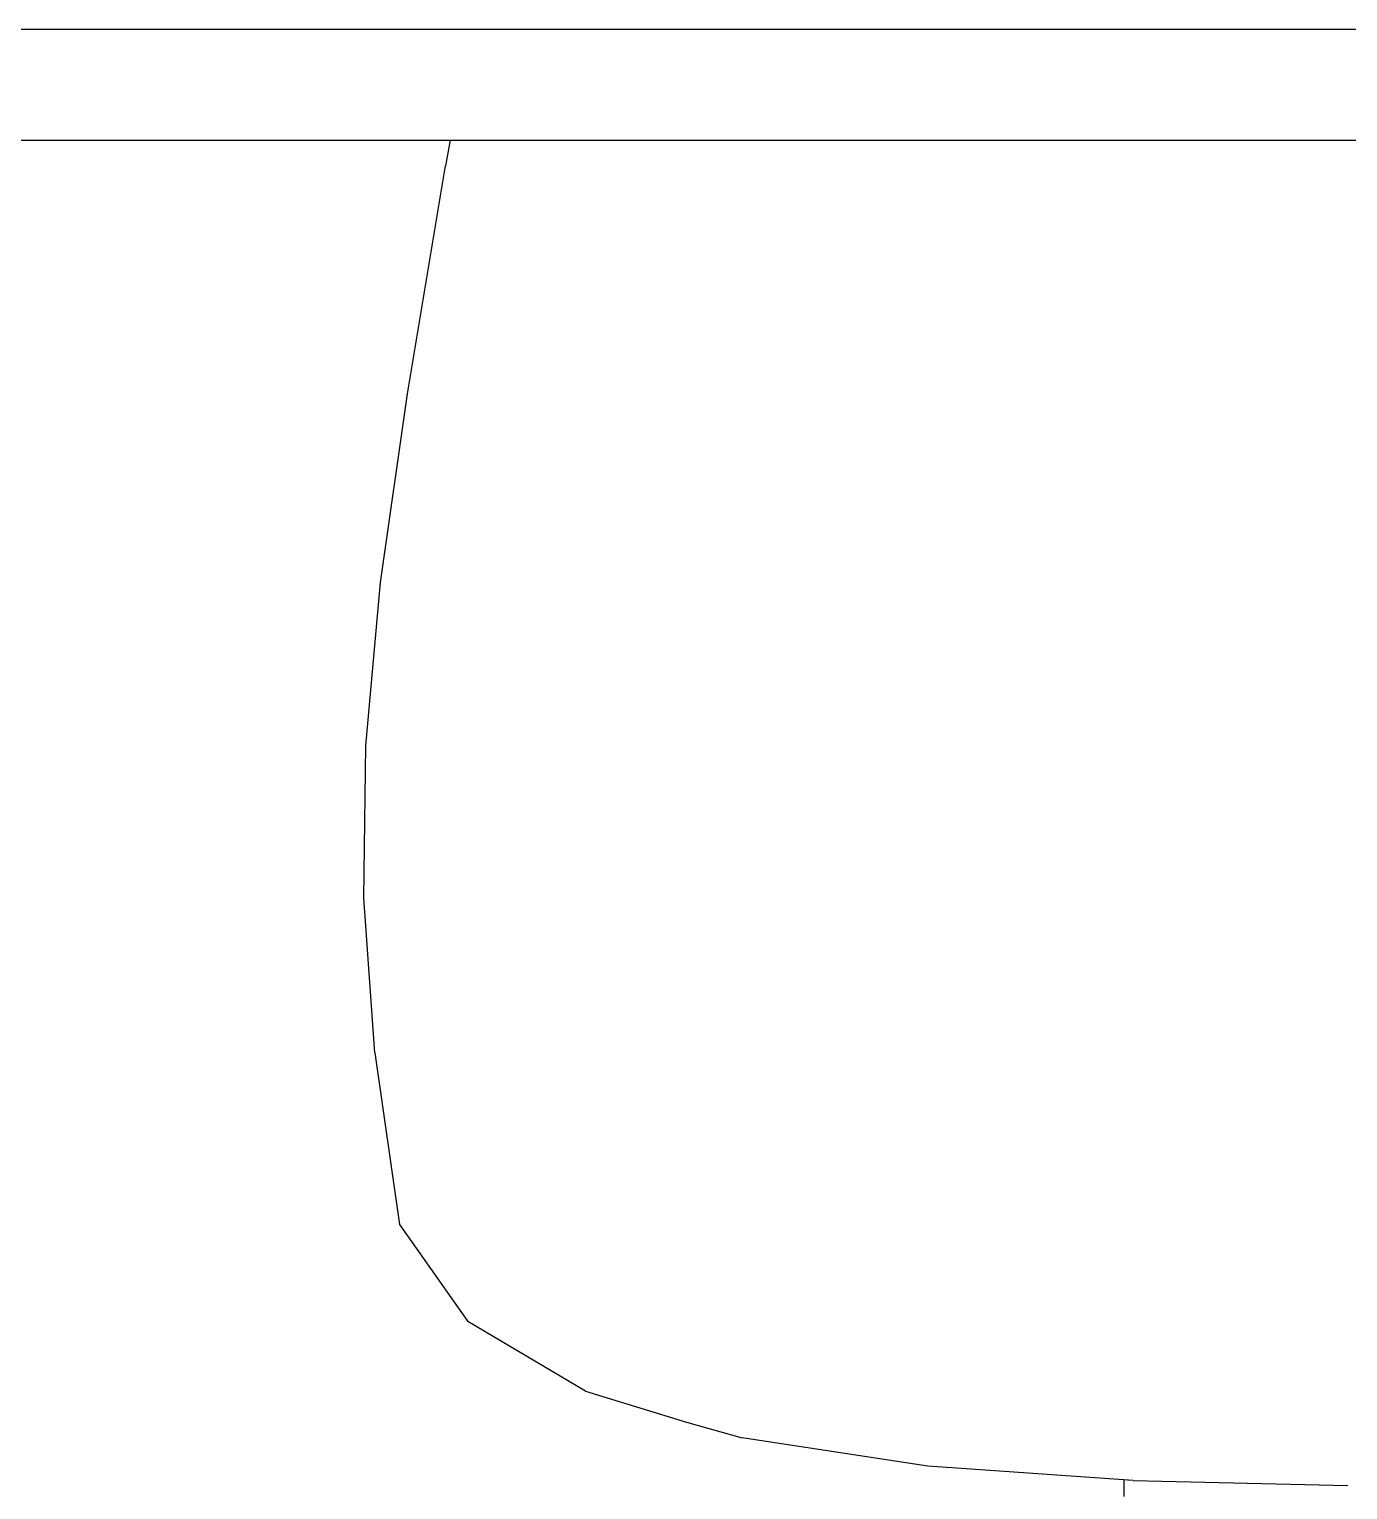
# Model space of a CAD drawing. Header units: millimetres. Extents: x 2336463 to 2579121, y 595385 to 778077.
# Drawn here: x 2524808.9 to 2525105.5, y 664007.3 to 664336.2 of the extents above; entities that cross this region are included whole.
import ezdxf

# ---------------------------------------------------------------- set-up
doc = ezdxf.new("R2010")
doc.units = ezdxf.units.MM
doc.header["$MEASUREMENT"] = 0
doc.linetypes.add('Wipeout_Contour', pattern=[1000, 0, -1000])
doc.layers.add('Интерьер - Мебель', color=7, linetype='Continuous')
doc.layers.add('Интерьер - Мебель_Ном._пера__62', color=7, linetype='Continuous', lineweight=25, true_color=0xaaaaaa)

msp = doc.modelspace()

# ---------------------------------------------------------------- wipeouts: each hides what was drawn before it
at = {"color": 254, "linetype": 'Wipeout_Contour', "lineweight": 0, "ltscale": 10444124.77442112}
msp.add_wipeout([(2525705.53, 664336.17), (2524505.53, 664336.17), (2524505.53, 664311.17), (2525705.53, 664311.17)], dxfattribs=at).dxf.layer = 'Интерьер - Мебель'
at = {"color": 254, "linetype": 'Wipeout_Contour', "lineweight": 0, "ltscale": 7832456.047286471}
msp.add_wipeout([(2524893.94, 664254.06), (2524901.4, 664259.32), (2524902.55, 664305.42)], dxfattribs=at).dxf.layer = 'Интерьер - Мебель'
at = {"color": 254, "linetype": 'Wipeout_Contour', "lineweight": 0, "ltscale": 7833048.869142545}
msp.add_wipeout([(2525105.53, 664160.34), (2525176.51, 664159.18), (2525105.53, 664204.51)], dxfattribs=at).dxf.layer = 'Интерьер - Мебель'
at = {"color": 254, "linetype": 'Wipeout_Contour', "lineweight": 0, "ltscale": 7832965.397115842}
msp.add_wipeout([(2525105.53, 664054.87), (2525178.07, 664067.05), (2525105.53, 664067.05)], dxfattribs=at).dxf.layer = 'Интерьер - Мебель'
at = {"color": 254, "linetype": 'Wipeout_Contour', "lineweight": 0, "ltscale": 7832607.799693664}
msp.add_wipeout([(2524973.5, 664049.91), (2525031.04, 664037.77), (2525028.64, 664052.62)], dxfattribs=at).dxf.layer = 'Интерьер - Мебель'
at = {"color": 254, "linetype": 'Wipeout_Contour', "lineweight": 0, "ltscale": 7833006.72516346}
msp.add_wipeout([(2525180.02, 664037.77), (2525105.53, 664029.4), (2525173.01, 664024.37)], dxfattribs=at).dxf.layer = 'Интерьер - Мебель'

# ---------------------------------------------------------------- next in the draw order: linework, layer by layer
at = {"layer": 'Интерьер - Мебель_Ном._пера__62', "color": 253, "linetype": 'Continuous', "lineweight": 25, "true_color": 0xaaaaaa}
msp.add_line((2524565.53, 664336.17), (2525645.53, 664336.17), dxfattribs=at)

# ---------------------------------------------------------------- next in the draw order: wipeouts: each hides what was drawn before it
at = {"color": 254, "linetype": 'Wipeout_Contour', "lineweight": 0, "ltscale": 7832485.740517762}
msp.add_wipeout([(2524902.55, 664305.42), (2524901.4, 664259.32), (2524909.24, 664309.02)], dxfattribs=at).dxf.layer = 'Интерьер - Мебель'
at = {"color": 254, "linetype": 'Wipeout_Contour', "lineweight": 0, "ltscale": 7832401.690515801}
msp.add_wipeout([(2524887.91, 664211.59), (2524895.57, 664216.98), (2524893.94, 664254.06)], dxfattribs=at).dxf.layer = 'Интерьер - Мебель'
at = {"color": 254, "linetype": 'Wipeout_Contour', "lineweight": 0, "ltscale": 7833125.651546063}
msp.add_wipeout([(2525174.49, 664202.77), (2525105.53, 664204.51), (2525176.51, 664159.18)], dxfattribs=at).dxf.layer = 'Интерьер - Мебель'
at = {"color": 254, "linetype": 'Wipeout_Contour', "lineweight": 0, "ltscale": 7832824.121465401}
msp.add_wipeout([(2525105.53, 664067.05), (2525032.99, 664067.05), (2525105.53, 664054.87)], dxfattribs=at).dxf.layer = 'Интерьер - Мебель'
at = {"color": 254, "linetype": 'Wipeout_Contour', "lineweight": 0, "ltscale": 7832468.03588444}
msp.add_wipeout([(2524973.5, 664049.91), (2524937.01, 664047.36), (2524980.53, 664033.52)], dxfattribs=at).dxf.layer = 'Интерьер - Мебель'

# ---------------------------------------------------------------- next in the draw order: wipeouts: each hides what was drawn before it
at = {"color": 254, "linetype": 'Wipeout_Contour', "lineweight": 0, "ltscale": 7832427.617553471}
msp.add_wipeout([(2524901.4, 664259.32), (2524893.94, 664254.06), (2524895.57, 664216.98)], dxfattribs=at).dxf.layer = 'Интерьер - Мебель'
at = {"color": 254, "linetype": 'Wipeout_Contour', "lineweight": 0, "ltscale": 7832359.77208841}
msp.add_wipeout([(2524887.91, 664211.59), (2524884.61, 664174.82), (2524891.97, 664179.31)], dxfattribs=at).dxf.layer = 'Интерьер - Мебель'
at = {"color": 254, "linetype": 'Wipeout_Contour', "lineweight": 0, "ltscale": 7832746.784849829}
msp.add_wipeout([(2525032.99, 664067.05), (2525028.64, 664052.62), (2525105.53, 664054.87)], dxfattribs=at).dxf.layer = 'Интерьер - Мебель'
at = {"color": 254, "linetype": 'Wipeout_Contour', "lineweight": 0, "ltscale": 7832557.081656969}
msp.add_wipeout([(2525031.04, 664037.77), (2524973.5, 664049.91), (2524980.53, 664033.52)], dxfattribs=at).dxf.layer = 'Интерьер - Мебель'
at = {"color": 254, "linetype": 'Wipeout_Contour', "lineweight": 0, "ltscale": 7832380.936580722}
msp.add_wipeout([(2524937.01, 664047.36), (2524916.07, 664045.59), (2524949.63, 664030.36)], dxfattribs=at).dxf.layer = 'Интерьер - Мебель'

# ---------------------------------------------------------------- next in the draw order: wipeouts: each hides what was drawn before it
at = {"color": 254, "linetype": 'Wipeout_Contour', "lineweight": 0, "ltscale": 7832491.771247983}
msp.add_wipeout([(2524909.24, 664309.02), (2524901.4, 664259.32), (2524919.52, 664266.5)], dxfattribs=at).dxf.layer = 'Интерьер - Мебель'
at = {"color": 254, "linetype": 'Wipeout_Contour', "lineweight": 0, "ltscale": 7832381.207840906}
msp.add_wipeout([(2524887.91, 664211.59), (2524891.97, 664179.31), (2524895.57, 664216.98)], dxfattribs=at).dxf.layer = 'Интерьер - Мебель'
at = {"color": 254, "linetype": 'Wipeout_Contour', "lineweight": 0, "ltscale": 7832328.233230961}
msp.add_wipeout([(2524884.61, 664174.82), (2524884.13, 664140.58), (2524890.85, 664143.57)], dxfattribs=at).dxf.layer = 'Интерьер - Мебель'
at = {"color": 254, "linetype": 'Wipeout_Contour', "lineweight": 0, "ltscale": 7833061.493268264}
msp.add_wipeout([(2525177.83, 664114.06), (2525105.53, 664114.58), (2525178.07, 664067.05)], dxfattribs=at).dxf.layer = 'Интерьер - Мебель'
at = {"color": 254, "linetype": 'Wipeout_Contour', "lineweight": 0, "ltscale": 7832625.650801545}
msp.add_wipeout([(2524977.72, 664067.05), (2525028.64, 664052.62), (2525032.99, 664067.05)], dxfattribs=at).dxf.layer = 'Интерьер - Мебель'
at = {"color": 254, "linetype": 'Wipeout_Contour', "lineweight": 0, "ltscale": 7832440.348487505}
msp.add_wipeout([(2524980.53, 664033.52), (2524937.01, 664047.36), (2524949.63, 664030.36)], dxfattribs=at).dxf.layer = 'Интерьер - Мебель'
at = {"color": 254, "linetype": 'Wipeout_Contour', "lineweight": 0, "ltscale": 7832336.919794067}
msp.add_wipeout([(2524907.57, 664045.23), (2524934.01, 664029.57), (2524916.07, 664045.59)], dxfattribs=at).dxf.layer = 'Интерьер - Мебель'

# ---------------------------------------------------------------- next in the draw order: wipeouts: each hides what was drawn before it
at = {"color": 254, "linetype": 'Wipeout_Contour', "lineweight": 0, "ltscale": 10443374.19226564}
msp.add_wipeout([(2524909.24, 664309.02), (2524919.52, 664266.5), (2524925.87, 664311.17), (2524916.66, 664311.17)], dxfattribs=at).dxf.layer = 'Интерьер - Мебель'
at = {"color": 254, "linetype": 'Wipeout_Contour', "lineweight": 0, "ltscale": 7832439.17962916}
msp.add_wipeout([(2524901.4, 664259.32), (2524895.57, 664216.98), (2524913.99, 664224.36)], dxfattribs=at).dxf.layer = 'Интерьер - Мебель'
at = {"color": 254, "linetype": 'Wipeout_Contour', "lineweight": 0, "ltscale": 7832345.114116817}
msp.add_wipeout([(2524884.61, 664174.82), (2524890.85, 664143.57), (2524891.97, 664179.31)], dxfattribs=at).dxf.layer = 'Интерьер - Мебель'
at = {"color": 254, "linetype": 'Wipeout_Contour', "lineweight": 0, "ltscale": 7832304.599030994}
msp.add_wipeout([(2524892.43, 664107.06), (2524884.13, 664140.58), (2524886.62, 664105.72)], dxfattribs=at).dxf.layer = 'Интерьер - Мебель'
at = {"color": 254, "linetype": 'Wipeout_Contour', "lineweight": 0, "ltscale": 7832980.328537176}
msp.add_wipeout([(2525105.53, 664067.05), (2525178.07, 664067.05), (2525105.53, 664114.58)], dxfattribs=at).dxf.layer = 'Интерьер - Мебель'
at = {"color": 254, "linetype": 'Wipeout_Contour', "lineweight": 0, "ltscale": 7832479.653362191}
msp.add_wipeout([(2524977.72, 664067.05), (2524937.85, 664067.05), (2524973.5, 664049.91)], dxfattribs=at).dxf.layer = 'Интерьер - Мебель'
at = {"color": 254, "linetype": 'Wipeout_Contour', "lineweight": 0, "ltscale": 7832373.37724589}
msp.add_wipeout([(2524949.63, 664030.36), (2524916.07, 664045.59), (2524934.01, 664029.57)], dxfattribs=at).dxf.layer = 'Интерьер - Мебель'
at = {"color": 254, "linetype": 'Wipeout_Contour', "lineweight": 0, "ltscale": 7832612.392292893}
msp.add_wipeout([(2525031.04, 664037.77), (2524980.53, 664033.52), (2525038.05, 664024.37)], dxfattribs=at).dxf.layer = 'Интерьер - Мебель'

# ---------------------------------------------------------------- next in the draw order: linework, layer by layer
at = {"layer": 'Интерьер - Мебель_Ном._пера__62', "color": 253, "linetype": 'Continuous', "lineweight": 25, "true_color": 0xaaaaaa}
msp.add_line((2524884.61, 664174.82), (2524887.91, 664211.59), dxfattribs=at)

# ---------------------------------------------------------------- next in the draw order: wipeouts: each hides what was drawn before it
at = {"color": 254, "linetype": 'Wipeout_Contour', "lineweight": 0, "ltscale": 7832522.074111034}
msp.add_wipeout([(2524909.24, 664309.02), (2524916.66, 664311.17), (2524909.59, 664311.17)], dxfattribs=at).dxf.layer = 'Интерьер - Мебель'
at = {"color": 254, "linetype": 'Wipeout_Contour', "lineweight": 0, "ltscale": 7832474.740622887}
msp.add_wipeout([(2524919.52, 664266.5), (2524901.4, 664259.32), (2524913.99, 664224.36)], dxfattribs=at).dxf.layer = 'Интерьер - Мебель'
at = {"color": 254, "linetype": 'Wipeout_Contour', "lineweight": 0, "ltscale": 7832396.108872982}
msp.add_wipeout([(2524895.57, 664216.98), (2524891.97, 664179.31), (2524910.05, 664185.45)], dxfattribs=at).dxf.layer = 'Интерьер - Мебель'
at = {"color": 254, "linetype": 'Wipeout_Contour', "lineweight": 0, "ltscale": 7833015.783059841}
msp.add_wipeout([(2525105.53, 664114.58), (2525177.83, 664114.06), (2525105.53, 664160.34)], dxfattribs=at).dxf.layer = 'Интерьер - Мебель'
at = {"color": 254, "linetype": 'Wipeout_Contour', "lineweight": 0, "ltscale": 7832318.053107426}
msp.add_wipeout([(2524884.13, 664140.58), (2524892.43, 664107.06), (2524890.85, 664143.57)], dxfattribs=at).dxf.layer = 'Интерьер - Мебель'
at = {"color": 254, "linetype": 'Wipeout_Contour', "lineweight": 0, "ltscale": 7832379.648691747}
msp.add_wipeout([(2524937.85, 664067.05), (2524911.54, 664067.05), (2524937.01, 664047.36)], dxfattribs=at).dxf.layer = 'Интерьер - Мебель'
at = {"color": 254, "linetype": 'Wipeout_Contour', "lineweight": 0, "ltscale": 7832488.81691456}
msp.add_wipeout([(2524980.53, 664033.52), (2524949.63, 664030.36), (2524994.49, 664020.3)], dxfattribs=at).dxf.layer = 'Интерьер - Мебель'

# ---------------------------------------------------------------- next in the draw order: linework, layer by layer
at = {"layer": 'Интерьер - Мебель_Ном._пера__62', "color": 253, "linetype": 'Continuous', "lineweight": 25, "true_color": 0xaaaaaa}
msp.add_line((2524884.13, 664140.58), (2524884.61, 664174.82), dxfattribs=at)

# ---------------------------------------------------------------- next in the draw order: wipeouts: each hides what was drawn before it
at = {"color": 254, "linetype": 'Wipeout_Contour', "lineweight": 0, "ltscale": 10443338.9431104}
msp.add_wipeout([(2524903.56, 664311.17), (2524902.55, 664305.42), (2524909.24, 664309.02), (2524909.4, 664311.17)], dxfattribs=at).dxf.layer = 'Интерьер - Мебель'
at = {"color": 254, "linetype": 'Wipeout_Contour', "lineweight": 0, "ltscale": 10443414.61804765}
msp.add_wipeout([(2524919.52, 664266.5), (2524948.64, 664274.32), (2524927.84, 664311.17), (2524925.87, 664311.17)], dxfattribs=at).dxf.layer = 'Интерьер - Мебель'
at = {"color": 254, "linetype": 'Wipeout_Contour', "lineweight": 0, "ltscale": 7832428.457242524}
msp.add_wipeout([(2524895.57, 664216.98), (2524910.05, 664185.45), (2524913.99, 664224.36)], dxfattribs=at).dxf.layer = 'Интерьер - Мебель'
at = {"color": 254, "linetype": 'Wipeout_Contour', "lineweight": 0, "ltscale": 7832361.466150405}
msp.add_wipeout([(2524891.97, 664179.31), (2524890.85, 664143.57), (2524908.08, 664147.66)], dxfattribs=at).dxf.layer = 'Интерьер - Мебель'
at = {"color": 254, "linetype": 'Wipeout_Contour', "lineweight": 0, "ltscale": 7833095.072387854}
msp.add_wipeout([(2525176.51, 664159.18), (2525105.53, 664160.34), (2525177.83, 664114.06)], dxfattribs=at).dxf.layer = 'Интерьер - Мебель'
at = {"color": 254, "linetype": 'Wipeout_Contour', "lineweight": 0, "ltscale": 7832319.570919588}
msp.add_wipeout([(2524911.54, 664067.05), (2524896.93, 664067.05), (2524916.07, 664045.59)], dxfattribs=at).dxf.layer = 'Интерьер - Мебель'
at = {"color": 254, "linetype": 'Wipeout_Contour', "lineweight": 0, "ltscale": 7832573.117273992}
msp.add_wipeout([(2524980.53, 664033.52), (2524994.49, 664020.3), (2525038.05, 664024.37)], dxfattribs=at).dxf.layer = 'Интерьер - Мебель'
at = {"color": 254, "linetype": 'Wipeout_Contour', "lineweight": 0, "ltscale": 7832418.369473405}
msp.add_wipeout([(2524934.01, 664029.57), (2524969.25, 664019.05), (2524949.63, 664030.36)], dxfattribs=at).dxf.layer = 'Интерьер - Мебель'

# ---------------------------------------------------------------- next in the draw order: linework, layer by layer
at = {"layer": 'Интерьер - Мебель_Ном._пера__62', "color": 253, "linetype": 'Continuous', "lineweight": 25, "true_color": 0xaaaaaa}
for p, q in [((2524903.56, 664311.17), (2524902.55, 664305.42)), ((2524893.94, 664254.06), (2524902.55, 664305.42)), ((2524887.91, 664211.59), (2524893.94, 664254.06))]:
    msp.add_line(p, q, dxfattribs=at)

# ---------------------------------------------------------------- next in the draw order: wipeouts: each hides what was drawn before it
at = {"color": 254, "linetype": 'Wipeout_Contour', "lineweight": 0, "ltscale": 7832514.656623189}
msp.add_wipeout([(2524909.4, 664311.17), (2524909.24, 664309.02), (2524909.59, 664311.17)], dxfattribs=at).dxf.layer = 'Интерьер - Мебель'
at = {"color": 254, "linetype": 'Wipeout_Contour', "lineweight": 0, "ltscale": 7832603.428804738}
msp.add_wipeout([(2524927.84, 664311.17), (2524948.64, 664274.32), (2524953.05, 664311.17)], dxfattribs=at).dxf.layer = 'Интерьер - Мебель'
at = {"color": 254, "linetype": 'Wipeout_Contour', "lineweight": 0, "ltscale": 7832509.111246474}
msp.add_wipeout([(2524919.52, 664266.5), (2524913.99, 664224.36), (2524943.68, 664232.4)], dxfattribs=at).dxf.layer = 'Интерьер - Мебель'
at = {"color": 254, "linetype": 'Wipeout_Contour', "lineweight": 0, "ltscale": 7832390.07244885}
msp.add_wipeout([(2524910.05, 664185.45), (2524891.97, 664179.31), (2524908.08, 664147.66)], dxfattribs=at).dxf.layer = 'Интерьер - Мебель'
at = {"color": 254, "linetype": 'Wipeout_Contour', "lineweight": 0, "ltscale": 7832333.983705686}
msp.add_wipeout([(2524908.45, 664108.89), (2524890.85, 664143.57), (2524892.43, 664107.06)], dxfattribs=at).dxf.layer = 'Интерьер - Мебель'
at = {"color": 254, "linetype": 'Wipeout_Contour', "lineweight": 0, "ltscale": 7832292.961675406}
msp.add_wipeout([(2524892.17, 664067.05), (2524907.57, 664045.23), (2524896.93, 664067.05)], dxfattribs=at).dxf.layer = 'Интерьер - Мебель'
at = {"color": 254, "linetype": 'Wipeout_Contour', "lineweight": 0, "ltscale": 7832474.305169035}
msp.add_wipeout([(2524994.49, 664020.3), (2524949.63, 664030.36), (2524969.25, 664019.05)], dxfattribs=at).dxf.layer = 'Интерьер - Мебель'

# ---------------------------------------------------------------- next in the draw order: wipeouts: each hides what was drawn before it
at = {"color": 254, "linetype": 'Wipeout_Contour', "lineweight": 0, "ltscale": 7832554.870010946}
msp.add_wipeout([(2524948.64, 664274.32), (2524919.52, 664266.5), (2524943.68, 664232.4)], dxfattribs=at).dxf.layer = 'Интерьер - Мебель'
at = {"color": 254, "linetype": 'Wipeout_Contour', "lineweight": 0, "ltscale": 7832465.224181917}
msp.add_wipeout([(2524910.05, 664185.45), (2524939.64, 664192.14), (2524913.99, 664224.36)], dxfattribs=at).dxf.layer = 'Интерьер - Мебель'
at = {"color": 254, "linetype": 'Wipeout_Contour', "lineweight": 0, "ltscale": 7832358.803764939}
msp.add_wipeout([(2524908.08, 664147.66), (2524890.85, 664143.57), (2524908.45, 664108.89)], dxfattribs=at).dxf.layer = 'Интерьер - Мебель'
at = {"color": 254, "linetype": 'Wipeout_Contour', "lineweight": 0, "ltscale": 7832632.51309008}
msp.add_wipeout([(2525038.05, 664024.37), (2524994.49, 664020.3), (2525047.5, 664014.3)], dxfattribs=at).dxf.layer = 'Интерьер - Мебель'

# ---------------------------------------------------------------- next in the draw order: wipeouts: each hides what was drawn before it
at = {"color": 254, "linetype": 'Wipeout_Contour', "lineweight": 0, "ltscale": 10443544.72954926}
msp.add_wipeout([(2524953.05, 664311.17), (2524948.64, 664274.32), (2524989.11, 664281.5), (2524961.58, 664311.17)], dxfattribs=at).dxf.layer = 'Интерьер - Мебель'
at = {"color": 254, "linetype": 'Wipeout_Contour', "lineweight": 0, "ltscale": 7832509.149120523}
msp.add_wipeout([(2524939.64, 664192.14), (2524943.68, 664232.4), (2524913.99, 664224.36)], dxfattribs=at).dxf.layer = 'Интерьер - Мебель'
at = {"color": 254, "linetype": 'Wipeout_Contour', "lineweight": 0, "ltscale": 7832427.301857542}
msp.add_wipeout([(2524908.08, 664147.66), (2524936.99, 664152.11), (2524910.05, 664185.45)], dxfattribs=at).dxf.layer = 'Интерьер - Мебель'
at = {"color": 254, "linetype": 'Wipeout_Contour', "lineweight": 0, "ltscale": 7832529.242496071}
msp.add_wipeout([(2524969.25, 664019.05), (2525011.07, 664012.68), (2524994.49, 664020.3)], dxfattribs=at).dxf.layer = 'Интерьер - Мебель'

# ---------------------------------------------------------------- next in the draw order: wipeouts: each hides what was drawn before it
at = {"color": 254, "linetype": 'Wipeout_Contour', "lineweight": 0, "ltscale": 7832714.361597405}
msp.add_wipeout([(2524991.73, 664311.17), (2524961.58, 664311.17), (2524989.11, 664281.5)], dxfattribs=at).dxf.layer = 'Интерьер - Мебель'
at = {"color": 254, "linetype": 'Wipeout_Contour', "lineweight": 0, "ltscale": 7832612.082704751}
msp.add_wipeout([(2524948.64, 664274.32), (2524943.68, 664232.4), (2524985.16, 664239.78)], dxfattribs=at).dxf.layer = 'Интерьер - Мебель'
at = {"color": 254, "linetype": 'Wipeout_Contour', "lineweight": 0, "ltscale": 7832468.505578982}
msp.add_wipeout([(2524910.05, 664185.45), (2524936.99, 664152.11), (2524939.64, 664192.14)], dxfattribs=at).dxf.layer = 'Интерьер - Мебель'
at = {"color": 254, "linetype": 'Wipeout_Contour', "lineweight": 0, "ltscale": 7832395.099181232}
msp.add_wipeout([(2524936.23, 664110.88), (2524908.08, 664147.66), (2524908.45, 664108.89)], dxfattribs=at).dxf.layer = 'Интерьер - Мебель'
at = {"color": 254, "linetype": 'Wipeout_Contour', "lineweight": 0, "ltscale": 7832422.875838896}
msp.add_wipeout([(2524934.01, 664029.57), (2524956.71, 664022.53), (2524969.25, 664019.05)], dxfattribs=at).dxf.layer = 'Интерьер - Мебель'
at = {"color": 254, "linetype": 'Wipeout_Contour', "lineweight": 0, "ltscale": 7832603.836816349}
msp.add_wipeout([(2524994.49, 664020.3), (2525011.07, 664012.68), (2525047.5, 664014.3)], dxfattribs=at).dxf.layer = 'Интерьер - Мебель'

# ---------------------------------------------------------------- next in the draw order: linework, layer by layer
at = {"layer": 'Интерьер - Мебель_Ном._пера__62', "color": 253, "linetype": 'Continuous', "lineweight": 25, "true_color": 0xaaaaaa}
for p, q in [((2524934.01, 664029.57), (2524956.71, 664022.53)), ((2524956.71, 664022.53), (2524969.25, 664019.05))]:
    msp.add_line(p, q, dxfattribs=at)

# ---------------------------------------------------------------- next in the draw order: wipeouts: each hides what was drawn before it
at = {"color": 254, "linetype": 'Wipeout_Contour', "lineweight": 0, "ltscale": 7832667.920736544}
msp.add_wipeout([(2524989.11, 664281.5), (2524948.64, 664274.32), (2524985.16, 664239.78)], dxfattribs=at).dxf.layer = 'Интерьер - Мебель'
at = {"color": 254, "linetype": 'Wipeout_Contour', "lineweight": 0, "ltscale": 7832568.423495002}
msp.add_wipeout([(2524943.68, 664232.4), (2524939.64, 664192.14), (2524981.54, 664198.28)], dxfattribs=at).dxf.layer = 'Интерьер - Мебель'
at = {"color": 254, "linetype": 'Wipeout_Contour', "lineweight": 0, "ltscale": 7832432.978240248}
msp.add_wipeout([(2524908.08, 664147.66), (2524936.23, 664110.88), (2524936.99, 664152.11)], dxfattribs=at).dxf.layer = 'Интерьер - Мебель'
at = {"color": 254, "linetype": 'Wipeout_Contour', "lineweight": 0, "ltscale": 7832661.411999971}
msp.add_wipeout([(2525047.5, 664014.3), (2525011.07, 664012.68), (2525057.24, 664009.44)], dxfattribs=at).dxf.layer = 'Интерьер - Мебель'

# ---------------------------------------------------------------- next in the draw order: linework, layer by layer
at = {"layer": 'Интерьер - Мебель_Ном._пера__62', "color": 253, "linetype": 'Continuous', "lineweight": 25, "true_color": 0xaaaaaa}
msp.add_line((2525011.07, 664012.68), (2524969.25, 664019.05), dxfattribs=at)

# ---------------------------------------------------------------- next in the draw order: wipeouts: each hides what was drawn before it
at = {"color": 254, "linetype": 'Wipeout_Contour', "lineweight": 0, "ltscale": 10443721.49419381}
msp.add_wipeout([(2524989.11, 664281.5), (2525041.29, 664286.76), (2525009.77, 664311.17), (2524991.73, 664311.17)], dxfattribs=at).dxf.layer = 'Интерьер - Мебель'
at = {"color": 254, "linetype": 'Wipeout_Contour', "lineweight": 0, "ltscale": 7832623.954484509}
msp.add_wipeout([(2524985.16, 664239.78), (2524943.68, 664232.4), (2524981.54, 664198.28)], dxfattribs=at).dxf.layer = 'Интерьер - Мебель'
at = {"color": 254, "linetype": 'Wipeout_Contour', "lineweight": 0, "ltscale": 7832528.144778424}
msp.add_wipeout([(2524936.99, 664152.11), (2524978.76, 664156.19), (2524939.64, 664192.14)], dxfattribs=at).dxf.layer = 'Интерьер - Мебель'
at = {"color": 254, "linetype": 'Wipeout_Contour', "lineweight": 0, "ltscale": 7832806.735672943}
msp.add_wipeout([(2525105.53, 664008.31), (2525105.53, 664011.28), (2525057.24, 664009.44)], dxfattribs=at).dxf.layer = 'Интерьер - Мебель'

# ---------------------------------------------------------------- next in the draw order: wipeouts: each hides what was drawn before it
at = {"color": 254, "linetype": 'Wipeout_Contour', "lineweight": 0, "ltscale": 7832861.774331892}
msp.add_wipeout([(2525042.46, 664311.17), (2525009.77, 664311.17), (2525041.29, 664286.76)], dxfattribs=at).dxf.layer = 'Интерьер - Мебель'
at = {"color": 254, "linetype": 'Wipeout_Contour', "lineweight": 0, "ltscale": 7832748.46191201}
msp.add_wipeout([(2524989.11, 664281.5), (2524985.16, 664239.78), (2525038.94, 664245.18)], dxfattribs=at).dxf.layer = 'Интерьер - Мебель'
at = {"color": 254, "linetype": 'Wipeout_Contour', "lineweight": 0, "ltscale": 7832582.326517525}
msp.add_wipeout([(2524981.54, 664198.28), (2524939.64, 664192.14), (2524978.76, 664156.19)], dxfattribs=at).dxf.layer = 'Интерьер - Мебель'
at = {"color": 254, "linetype": 'Wipeout_Contour', "lineweight": 0, "ltscale": 7832491.756399525}
msp.add_wipeout([(2524936.23, 664110.88), (2524977.31, 664112.72), (2524936.99, 664152.11)], dxfattribs=at).dxf.layer = 'Интерьер - Мебель'
at = {"color": 254, "linetype": 'Wipeout_Contour', "lineweight": 0, "ltscale": 7832801.219685793}
msp.add_wipeout([(2525105.53, 664011.28), (2525105.53, 664018.75), (2525047.5, 664014.3)], dxfattribs=at).dxf.layer = 'Интерьер - Мебель'

# ---------------------------------------------------------------- next in the draw order: wipeouts: each hides what was drawn before it
at = {"color": 254, "linetype": 'Wipeout_Contour', "lineweight": 0, "ltscale": 7832814.032264084}
msp.add_wipeout([(2524989.11, 664281.5), (2525038.94, 664245.18), (2525041.29, 664286.76)], dxfattribs=at).dxf.layer = 'Интерьер - Мебель'
at = {"color": 254, "linetype": 'Wipeout_Contour', "lineweight": 0, "ltscale": 7832706.888228195}
msp.add_wipeout([(2524981.54, 664198.28), (2525036.57, 664202.77), (2524985.16, 664239.78)], dxfattribs=at).dxf.layer = 'Интерьер - Мебель'
at = {"color": 254, "linetype": 'Wipeout_Contour', "lineweight": 0, "ltscale": 7832543.710220613}
msp.add_wipeout([(2524978.76, 664156.19), (2524936.99, 664152.11), (2524977.31, 664112.72)], dxfattribs=at).dxf.layer = 'Интерьер - Мебель'
at = {"color": 254, "linetype": 'Wipeout_Contour', "lineweight": 0, "ltscale": 7832799.279005658}
msp.add_wipeout([(2525038.05, 664024.37), (2525105.53, 664018.75), (2525105.53, 664029.4)], dxfattribs=at).dxf.layer = 'Интерьер - Мебель'
at = {"color": 254, "linetype": 'Wipeout_Contour', "lineweight": 0, "ltscale": 7832752.942970015}
msp.add_wipeout([(2525105.53, 664011.28), (2525047.5, 664014.3), (2525057.24, 664009.44)], dxfattribs=at).dxf.layer = 'Интерьер - Мебель'

# ---------------------------------------------------------------- next in the draw order: wipeouts: each hides what was drawn before it
at = {"color": 254, "linetype": 'Wipeout_Contour', "lineweight": 0, "ltscale": 7832773.664635953}
msp.add_wipeout([(2525038.94, 664245.18), (2524985.16, 664239.78), (2525036.57, 664202.77)], dxfattribs=at).dxf.layer = 'Интерьер - Мебель'
at = {"color": 254, "linetype": 'Wipeout_Contour', "lineweight": 0, "ltscale": 7832666.385407098}
msp.add_wipeout([(2524978.76, 664156.19), (2525034.55, 664159.18), (2524981.54, 664198.28)], dxfattribs=at).dxf.layer = 'Интерьер - Мебель'
at = {"color": 254, "linetype": 'Wipeout_Contour', "lineweight": 0, "ltscale": 7832801.826309007}
msp.add_wipeout([(2525105.53, 664041.88), (2525031.04, 664037.77), (2525105.53, 664029.4)], dxfattribs=at).dxf.layer = 'Интерьер - Мебель'
at = {"color": 254, "linetype": 'Wipeout_Contour', "lineweight": 0, "ltscale": 7832740.129253706}
msp.add_wipeout([(2525038.05, 664024.37), (2525047.5, 664014.3), (2525105.53, 664018.75)], dxfattribs=at).dxf.layer = 'Интерьер - Мебель'
at = {"color": 254, "linetype": 'Wipeout_Contour', "lineweight": 0, "ltscale": 20887607.43288015}
msp.add_wipeout([(2525055.21, 664009.58), (2525055.21, 664005.86), (2525105.53, 664006.37), (2525155.85, 664005.86), (2525155.85, 664009.58), (2525153.82, 664009.44), (2525105.53, 664008.31), (2525057.24, 664009.44)], dxfattribs=at).dxf.layer = 'Интерьер - Мебель'

# ---------------------------------------------------------------- next in the draw order: linework, layer by layer
at = {"layer": 'Интерьер - Мебель_Ном._пера__62', "color": 253, "linetype": 'Continuous', "lineweight": 25, "true_color": 0xaaaaaa}
for p, q in [((2525057.24, 664009.44), (2525011.07, 664012.68)), ((2525055.21, 664005.86), (2525055.21, 664009.58)), ((2525057.24, 664009.44), (2525105.53, 664008.31))]:
    msp.add_line(p, q, dxfattribs=at)

# ---------------------------------------------------------------- next in the draw order: wipeouts: each hides what was drawn before it
at = {"color": 254, "linetype": 'Wipeout_Contour', "lineweight": 0, "ltscale": 7832733.474616573}
msp.add_wipeout([(2524981.54, 664198.28), (2525034.55, 664159.18), (2525036.57, 664202.77)], dxfattribs=at).dxf.layer = 'Интерьер - Мебель'
at = {"color": 254, "linetype": 'Wipeout_Contour', "lineweight": 0, "ltscale": 7832627.792037403}
msp.add_wipeout([(2524978.76, 664156.19), (2524977.31, 664112.72), (2525033.23, 664114.06)], dxfattribs=at).dxf.layer = 'Интерьер - Мебель'
at = {"color": 254, "linetype": 'Wipeout_Contour', "lineweight": 0, "ltscale": 7832809.795219688}
msp.add_wipeout([(2525105.53, 664054.87), (2525028.64, 664052.62), (2525105.53, 664041.88)], dxfattribs=at).dxf.layer = 'Интерьер - Мебель'
at = {"color": 254, "linetype": 'Wipeout_Contour', "lineweight": 0, "ltscale": 7832732.914775048}
msp.add_wipeout([(2525031.04, 664037.77), (2525038.05, 664024.37), (2525105.53, 664029.4)], dxfattribs=at).dxf.layer = 'Интерьер - Мебель'

# ---------------------------------------------------------------- next in the draw order: wipeouts: each hides what was drawn before it
at = {"color": 254, "linetype": 'Wipeout_Contour', "lineweight": 0, "ltscale": 7832694.272612954}
msp.add_wipeout([(2525034.55, 664159.18), (2524978.76, 664156.19), (2525033.23, 664114.06)], dxfattribs=at).dxf.layer = 'Интерьер - Мебель'
at = {"color": 254, "linetype": 'Wipeout_Contour', "lineweight": 0, "ltscale": 7832564.35909115}
msp.add_wipeout([(2524977.72, 664067.05), (2524973.5, 664049.91), (2525028.64, 664052.62)], dxfattribs=at).dxf.layer = 'Интерьер - Мебель'

# ---------------------------------------------------------------- next in the draw order: wipeouts: each hides what was drawn before it
at = {"color": 254, "linetype": 'Wipeout_Contour', "lineweight": 0, "ltscale": 7832851.494404785}
msp.add_wipeout([(2525105.53, 664067.05), (2525105.53, 664114.58), (2525033.23, 664114.06)], dxfattribs=at).dxf.layer = 'Интерьер - Мебель'
at = {"color": 254, "linetype": 'Wipeout_Contour', "lineweight": 0, "ltscale": 7832435.898370729}
msp.add_wipeout([(2524937.01, 664047.36), (2524973.5, 664049.91), (2524937.85, 664067.05)], dxfattribs=at).dxf.layer = 'Интерьер - Мебель'
at = {"color": 254, "linetype": 'Wipeout_Contour', "lineweight": 0, "ltscale": 7832734.204991259}
msp.add_wipeout([(2525105.53, 664041.88), (2525028.64, 664052.62), (2525031.04, 664037.77)], dxfattribs=at).dxf.layer = 'Интерьер - Мебель'

# ---------------------------------------------------------------- next in the draw order: wipeouts: each hides what was drawn before it
at = {"color": 254, "linetype": 'Wipeout_Contour', "lineweight": 0, "ltscale": 7832769.964005986}
msp.add_wipeout([(2525033.23, 664114.06), (2525032.99, 664067.05), (2525105.53, 664067.05)], dxfattribs=at).dxf.layer = 'Интерьер - Мебель'
at = {"color": 254, "linetype": 'Wipeout_Contour', "lineweight": 0, "ltscale": 7832353.654251457}
msp.add_wipeout([(2524911.54, 664067.05), (2524916.07, 664045.59), (2524937.01, 664047.36)], dxfattribs=at).dxf.layer = 'Интерьер - Мебель'

# ---------------------------------------------------------------- next in the draw order: wipeouts: each hides what was drawn before it
at = {"color": 254, "linetype": 'Wipeout_Contour', "lineweight": 0, "ltscale": 7832887.970147281}
msp.add_wipeout([(2525105.53, 664114.58), (2525105.53, 664160.34), (2525034.55, 664159.18)], dxfattribs=at).dxf.layer = 'Интерьер - Мебель'
at = {"color": 254, "linetype": 'Wipeout_Contour', "lineweight": 0, "ltscale": 7832310.129159635}
msp.add_wipeout([(2524916.07, 664045.59), (2524896.93, 664067.05), (2524907.57, 664045.23)], dxfattribs=at).dxf.layer = 'Интерьер - Мебель'

# ---------------------------------------------------------------- next in the draw order: linework, layer by layer
at = {"layer": 'Интерьер - Мебель_Ном._пера__62', "color": 253, "linetype": 'Continuous', "lineweight": 25, "true_color": 0xaaaaaa}
msp.add_line((2524934.01, 664029.57), (2524907.57, 664045.23), dxfattribs=at)

# ---------------------------------------------------------------- next in the draw order: wipeouts: each hides what was drawn before it
at = {"color": 254, "linetype": 'Wipeout_Contour', "lineweight": 0, "ltscale": 7832806.981441931}
msp.add_wipeout([(2525034.55, 664159.18), (2525033.23, 664114.06), (2525105.53, 664114.58)], dxfattribs=at).dxf.layer = 'Интерьер - Мебель'
at = {"color": 254, "linetype": 'Wipeout_Contour', "lineweight": 0, "ltscale": 7832298.25262789}
msp.add_wipeout([(2524886.62, 664105.72), (2524896.93, 664067.05), (2524892.43, 664107.06)], dxfattribs=at).dxf.layer = 'Интерьер - Мебель'

# ---------------------------------------------------------------- next in the draw order: wipeouts: each hides what was drawn before it
at = {"color": 254, "linetype": 'Wipeout_Contour', "lineweight": 0, "ltscale": 7832923.891826587}
msp.add_wipeout([(2525105.53, 664160.34), (2525105.53, 664204.51), (2525036.57, 664202.77)], dxfattribs=at).dxf.layer = 'Интерьер - Мебель'
at = {"color": 254, "linetype": 'Wipeout_Contour', "lineweight": 0, "ltscale": 7832287.605314901}
msp.add_wipeout([(2524896.93, 664067.05), (2524886.62, 664105.72), (2524892.17, 664067.05)], dxfattribs=at).dxf.layer = 'Интерьер - Мебель'

# ---------------------------------------------------------------- next in the draw order: linework, layer by layer
at = {"layer": 'Интерьер - Мебель_Ном._пера__62', "color": 253, "linetype": 'Continuous', "lineweight": 25, "true_color": 0xaaaaaa}
msp.add_line((2524886.62, 664105.72), (2524884.13, 664140.58), dxfattribs=at)

# ---------------------------------------------------------------- next in the draw order: wipeouts: each hides what was drawn before it
at = {"color": 254, "linetype": 'Wipeout_Contour', "lineweight": 0, "ltscale": 7832959.084795343}
msp.add_wipeout([(2525105.53, 664247.27), (2525038.94, 664245.18), (2525105.53, 664204.51)], dxfattribs=at).dxf.layer = 'Интерьер - Мебель'
at = {"color": 254, "linetype": 'Wipeout_Contour', "lineweight": 0, "ltscale": 7832844.414080751}
msp.add_wipeout([(2525036.57, 664202.77), (2525034.55, 664159.18), (2525105.53, 664160.34)], dxfattribs=at).dxf.layer = 'Интерьер - Мебель'
at = {"color": 254, "linetype": 'Wipeout_Contour', "lineweight": 0, "ltscale": 7832334.038946748}
msp.add_wipeout([(2524908.45, 664108.89), (2524892.43, 664107.06), (2524911.54, 664067.05)], dxfattribs=at).dxf.layer = 'Интерьер - Мебель'

# ---------------------------------------------------------------- next in the draw order: wipeouts: each hides what was drawn before it
at = {"color": 254, "linetype": 'Wipeout_Contour', "lineweight": 0, "ltscale": 7832993.376944983}
msp.add_wipeout([(2525105.53, 664247.27), (2525105.53, 664288.79), (2525041.29, 664286.76)], dxfattribs=at).dxf.layer = 'Интерьер - Мебель'
at = {"color": 254, "linetype": 'Wipeout_Contour', "lineweight": 0, "ltscale": 7832881.777539639}
msp.add_wipeout([(2525038.94, 664245.18), (2525036.57, 664202.77), (2525105.53, 664204.51)], dxfattribs=at).dxf.layer = 'Интерьер - Мебель'
at = {"color": 254, "linetype": 'Wipeout_Contour', "lineweight": 0, "ltscale": 7832312.596410345}
msp.add_wipeout([(2524911.54, 664067.05), (2524892.43, 664107.06), (2524896.93, 664067.05)], dxfattribs=at).dxf.layer = 'Интерьер - Мебель'

# ---------------------------------------------------------------- next in the draw order: linework, layer by layer
at = {"layer": 'Интерьер - Мебель_Ном._пера__62', "color": 253, "linetype": 'Continuous', "lineweight": 25, "true_color": 0xaaaaaa}
msp.add_line((2524886.62, 664105.72), (2524892.17, 664067.05), dxfattribs=at)

# ---------------------------------------------------------------- next in the draw order: wipeouts: each hides what was drawn before it
at = {"color": 254, "linetype": 'Wipeout_Contour', "lineweight": 0, "ltscale": 7833043.479993662}
msp.add_wipeout([(2525105.53, 664311.17), (2525069.86, 664311.17), (2525105.53, 664288.79)], dxfattribs=at).dxf.layer = 'Интерьер - Мебель'
at = {"color": 254, "linetype": 'Wipeout_Contour', "lineweight": 0, "ltscale": 7832918.588820037}
msp.add_wipeout([(2525038.94, 664245.18), (2525105.53, 664247.27), (2525041.29, 664286.76)], dxfattribs=at).dxf.layer = 'Интерьер - Мебель'
at = {"color": 254, "linetype": 'Wipeout_Contour', "lineweight": 0, "ltscale": 7832402.718529994}
msp.add_wipeout([(2524908.45, 664108.89), (2524937.85, 664067.05), (2524936.23, 664110.88)], dxfattribs=at).dxf.layer = 'Интерьер - Мебель'

# ---------------------------------------------------------------- next in the draw order: wipeouts: each hides what was drawn before it
at = {"color": 254, "linetype": 'Wipeout_Contour', "lineweight": 0, "ltscale": 10443943.05956891}
msp.add_wipeout([(2525042.46, 664311.17), (2525041.29, 664286.76), (2525105.53, 664288.79), (2525069.86, 664311.17)], dxfattribs=at).dxf.layer = 'Интерьер - Мебель'
at = {"color": 254, "linetype": 'Wipeout_Contour', "lineweight": 0, "ltscale": 7832368.260610078}
msp.add_wipeout([(2524937.85, 664067.05), (2524908.45, 664108.89), (2524911.54, 664067.05)], dxfattribs=at).dxf.layer = 'Интерьер - Мебель'

# ---------------------------------------------------------------- next in the draw order: linework, layer by layer
at = {"layer": 'Интерьер - Мебель_Ном._пера__62', "color": 253, "linetype": 'Continuous', "lineweight": 25, "true_color": 0xaaaaaa}
for p, q in [((2524505.53, 664311.17), (2525705.53, 664311.17)), ((2524892.17, 664067.05), (2524907.57, 664045.23))]:
    msp.add_line(p, q, dxfattribs=at)

# ---------------------------------------------------------------- next in the draw order: wipeouts: each hides what was drawn before it
at = {"color": 254, "linetype": 'Wipeout_Contour', "lineweight": 0, "ltscale": 7832508.79945563}
msp.add_wipeout([(2524977.31, 664112.72), (2524936.23, 664110.88), (2524977.72, 664067.05)], dxfattribs=at).dxf.layer = 'Интерьер - Мебель'

# ---------------------------------------------------------------- next in the draw order: wipeouts: each hides what was drawn before it
at = {"color": 254, "linetype": 'Wipeout_Contour', "lineweight": 0, "ltscale": 7832459.696095942}
msp.add_wipeout([(2524977.72, 664067.05), (2524936.23, 664110.88), (2524937.85, 664067.05)], dxfattribs=at).dxf.layer = 'Интерьер - Мебель'

# ---------------------------------------------------------------- next in the draw order: wipeouts: each hides what was drawn before it
at = {"color": 254, "linetype": 'Wipeout_Contour', "lineweight": 0, "ltscale": 7832656.867308588}
msp.add_wipeout([(2525033.23, 664114.06), (2524977.31, 664112.72), (2525032.99, 664067.05)], dxfattribs=at).dxf.layer = 'Интерьер - Мебель'

# ---------------------------------------------------------------- next in the draw order: wipeouts: each hides what was drawn before it
at = {"color": 254, "linetype": 'Wipeout_Contour', "lineweight": 0, "ltscale": 7832591.930491125}
msp.add_wipeout([(2525032.99, 664067.05), (2524977.31, 664112.72), (2524977.72, 664067.05)], dxfattribs=at).dxf.layer = 'Интерьер - Мебель'

doc.saveas('drawing.dxf')
